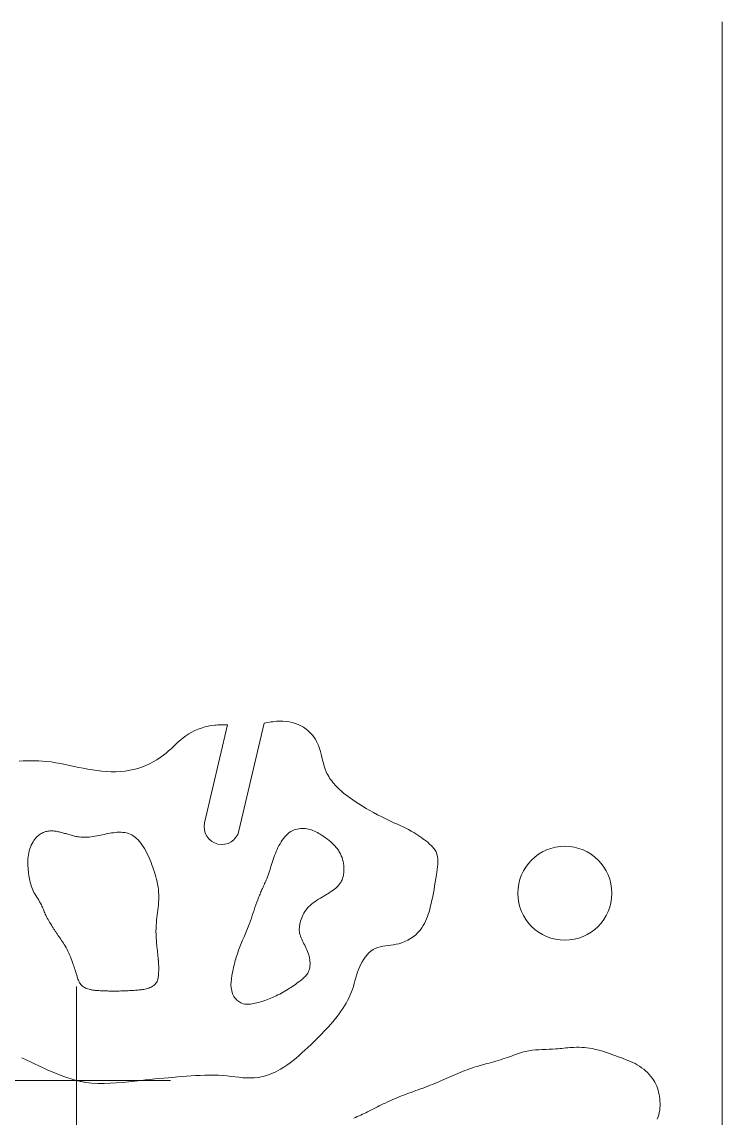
# Model space of a CAD drawing. Header units: millimetres. Extents: x -0.1 to 63, y 0 to 35.
# Drawn here: x 55.55 to 63, y 23.33 to 35 of the extents above; entities that cross this region are included whole.
import ezdxf

# ---------------------------------------------------------------- set-up
doc = ezdxf.new("R2010")
doc.units = ezdxf.units.MM
doc.header["$MEASUREMENT"] = 0
doc.header["$PDMODE"] = 2
for name, color, linetype, lineweight in [('cut', 7, 'CONTINUOUS', 0), ('layout3', 7, 'CONTINUOUS', 0), ('layout4', 7, 'CONTINUOUS', 0), ('screw', 7, 'CONTINUOUS', 0)]:
    doc.layers.add(name, color=color, linetype=linetype, lineweight=lineweight)

msp = doc.modelspace()

# ---------------------------------------------------------------- linework, layer by layer
at = {"layer": 'cut'}
msp.add_line((63, 35), (63, 0), dxfattribs=at)
at = {"layer": 'layout3', "color": 3, "linetype": 'CONTINUOUS'}
msp.add_lwpolyline([(62.30946069141142, 23.31744279952975), (62.318559412311416, 23.339725505329753), (62.325941421411414, 23.362739043329753), (62.33169355801141, 23.386366710329753), (62.335902661711415, 23.41049180332975), (62.33865557191142, 23.434997619129753), (62.34003912801141, 23.45976745472975), (62.34014016941141, 23.484684607029752), (62.33904553581141, 23.509632373029753), (62.33684206641142, 23.534494049529755), (62.33385455201142, 23.557458667329755), (62.329950673311416, 23.580192769129752), (62.32509925151142, 23.60264148472975), (62.31926910811141, 23.62474994362975), (62.31242906451142, 23.646463275429753), (62.30454794211141, 23.667726609829753), (62.29559456231141, 23.688485076329755), (62.285537746611425, 23.708683804729752), (62.274346316411425, 23.728267924529753), (62.25954945821141, 23.750692159429754), (62.243236928911415, 23.772152167129754), (62.22554146511142, 23.79263035022975), (62.20659580361142, 23.812109111229752), (62.186532681111416, 23.83057085262975), (62.165484834411416, 23.84799797712975), (62.14358500021142, 23.864372887229752), (62.120965915311416, 23.879677985529753), (62.09776031641141, 23.89389567452975), (62.07349709041142, 23.90734556542975), (62.04881542581141, 23.919778653529754), (62.02377338301142, 23.931338473129752), (61.998429022411415, 23.942168558629753), (61.972840404411414, 23.952412444129752), (61.94706558941141, 23.96221366422975), (61.92116263781142, 23.97171575312975), (61.895189610011414, 23.981062245029754), (61.86920456641141, 23.99039667452975), (61.84727542101142, 23.998351764429753), (61.82535490971142, 24.006322018729755), (61.803418803011425, 24.014228766529754), (61.78144287161142, 24.021993337029752), (61.75940288611142, 24.029537059329755), (61.73727461721141, 24.036781262629752), (61.71503383551142, 24.04364727592975), (61.69265631171142, 24.05005642852975), (61.67011781641142, 24.055930049529753), (61.643256090511414, 24.062094936129753), (61.616174253911424, 24.067403209429752), (61.588910821811425, 24.07185596592975), (61.561504309211415, 24.075454302029755), (61.53399323121141, 24.078199314029753), (61.506416102811414, 24.080092098429752), (61.47881143921141, 24.08113375152975), (61.45121775531142, 24.081325369729754), (61.42367356641142, 24.080668049529752), (61.40228903121141, 24.079585541729752), (61.38094522371142, 24.078085417529753), (61.359629556111415, 24.076263675729752), (61.338329440511416, 24.074216314729753), (61.31703228901142, 24.072039333229753), (61.29572551371142, 24.06982872982975), (61.27439652671141, 24.06768050312975), (61.25303274031141, 24.065690651829755), (61.23162156641142, 24.063955174529752), (61.195393534811416, 24.061736032729755), (61.15906323451142, 24.060158468129753), (61.12269895671142, 24.05886765622975), (61.08636899261141, 24.057508772629753), (61.05014163321141, 24.055726992929753), (61.01408516981141, 24.053167492729752), (60.97826789341141, 24.04947544752975), (60.94275809521142, 24.04429603292975), (60.907624066411415, 24.037274424529752), (60.88589259001142, 24.031832568429753), (60.86430694401142, 24.02566372462975), (60.84283971341142, 24.01889804822975), (60.82146348321142, 24.01166569392975), (60.800150838611415, 24.004096816629755), (60.77887436461141, 23.99632157112975), (60.757606646211414, 23.988470112429752), (60.73632026841142, 23.980672595229752), (60.71498781641142, 23.97305917452975), (60.69079444691141, 23.964799541229752), (60.66651734961141, 23.956892714629753), (60.64216668271142, 23.949290031429754), (60.617752604111416, 23.94194282832975), (60.593285271811425, 23.934802442029753), (60.56877484391141, 23.927820209329752), (60.54423147831142, 23.92094746682975), (60.51966533311142, 23.91413555132975), (60.495086566411416, 23.907335799529754), (60.47470353401141, 23.901671363029752), (60.45433063591142, 23.89595276722975), (60.43397970041141, 23.890150951629753), (60.41366255601142, 23.884236855729753), (60.39339103091142, 23.878181418729753), (60.37317695361142, 23.871955580229752), (60.353032152311414, 23.865530279629752), (60.33296845541142, 23.85887645622975), (60.312997691411425, 23.851965049529753), (60.287569613811414, 23.84271142702975), (60.26229232121142, 23.83304575862975), (60.23714479041142, 23.823026093429753), (60.21210599851142, 23.812710480629754), (60.18715492251141, 23.802156969429753), (60.16227053931142, 23.79142360912975), (60.13743182591142, 23.780568448729753), (60.11261775931142, 23.76964953742975), (60.087807316411414, 23.75872492452975), (60.06354349921142, 23.748091507729754), (60.039255916911415, 23.73752583172975), (60.01493742551142, 23.72704563112975), (59.99058088081142, 23.716668640529754), (59.96617913881141, 23.706412594529752), (59.94172505541141, 23.69629522782975), (59.91721148661142, 23.686334274929752), (59.89263128831142, 23.676547470629753), (59.86797731641141, 23.666952549529753), (59.84256197911142, 23.657300653229754), (59.81707732221142, 23.64782634112975), (59.79153947571142, 23.63848583982975), (59.76596456961141, 23.629235376029754), (59.74036873371142, 23.62003117612975), (59.71476809801142, 23.61082946692975), (59.68917879241141, 23.60158647502975), (59.66361694691142, 23.592258427029755), (59.638098691411415, 23.582801549529755), (59.612748262411415, 23.573217723329755), (59.58746890421142, 23.56344368132975), (59.56227247771142, 23.553460336629755), (59.53717084371141, 23.54324860252975), (59.51217586311142, 23.532789392029752), (59.48729939671142, 23.522063618329753), (59.46255330531142, 23.51105219462975), (59.437949450011416, 23.49973603392975), (59.41349969141142, 23.48809604952975), (59.39266771161141, 23.47785728792975), (59.371931327011424, 23.467421126229752), (59.35126419271141, 23.45684212402975), (59.330639963511416, 23.44617484092975), (59.31003229431141, 23.435473836629754), (59.28941484011142, 23.424793670729752), (59.26876125581141, 23.41418890282975), (59.24804519621142, 23.403714092529754), (59.22724031641141, 23.393423799529753), (59.209104712011424, 23.38467927032975), (59.19089297291141, 23.37609282422975), (59.17261562921142, 23.367642632829753), (59.15428321131142, 23.359306867229755), (59.13590624931142, 23.351063698829755), (59.11749527361141, 23.342891299029752), (59.099060814311414, 23.334767839129753), (59.08061340181142, 23.326671490529755)], dxfattribs=at)
at = {"layer": 'layout4', "color": 3, "linetype": 'CONTINUOUS'}
for p, q in [((57.49145713217527, 26.47053856223094), (57.73577630267527, 27.513593482530933)), ((57.856818075775266, 26.384958521430928), (58.12589415367527, 27.533706392430943))]:
    msp.add_line(p, q, dxfattribs=at)
for points in [[(56.12728724167527, 23.728352577730927), (56.13835085957527, 23.725630010030937), (56.149432420675275, 23.723019039630934), (56.16053219107527, 23.72052226933094), (56.17165043707527, 23.718142302030937), (56.18278742487527, 23.71588174043094), (56.193943420575266, 23.713743187530934), (56.20511869027527, 23.71172924603094), (56.216313500375264, 23.70984251883094), (56.22752811687527, 23.708085608730936), (56.29152223817527, 23.700532802130933), (56.35606340637527, 23.69670922803094), (56.42105246167527, 23.69608107243094), (56.48639024467527, 23.69811452183094), (56.55197759587527, 23.702275762130938), (56.61771535567527, 23.708030979830934), (56.68350436467527, 23.714846361030933), (56.74924546317527, 23.722188091930946), (56.81483949187527, 23.729522358730932), (56.86348981597527, 23.73469850553094), (56.91202423557527, 23.739606365630934), (56.96046310067527, 23.744277175630938), (57.008826761175264, 23.74874217213093), (57.05713556697527, 23.753032591730943), (57.10540986807527, 23.757179671130935), (57.153670014275264, 23.761214646830936), (57.20193635557527, 23.765168755430935), (57.250229241875275, 23.769073233730936), (57.29883456337527, 23.772943680230934), (57.34748990797527, 23.77660396383093), (57.39619788157527, 23.77986252023093), (57.44496109007527, 23.782527784930934), (57.49378213967527, 23.784408193830934), (57.54266363617527, 23.78531218243094), (57.59160818557527, 23.785048186530936), (57.64061839377527, 23.783424641730928), (57.689696866875266, 23.78024998373094), (57.73175350717527, 23.776262947130927), (57.77382373997527, 23.77152130913093), (57.81586923837527, 23.766547143930932), (57.85785167527527, 23.76186252553094), (57.89973272367527, 23.757989528230933), (57.94147405647527, 23.75545022633093), (57.98303734677527, 23.754766693730943), (58.02438426757527, 23.756461004830935), (58.06547649187527, 23.76105523373094), (58.09238828937527, 23.765880373430946), (58.11912940857527, 23.77210274223094), (58.14565638057527, 23.77963399043093), (58.17192573667527, 23.78838576823094), (58.19789400787527, 23.79826972583093), (58.22351772537527, 23.809197513430938), (58.248753420275264, 23.821080781330927), (58.27355762367527, 23.833831179730936), (58.297886866875274, 23.84736035873094), (58.333373100875264, 23.86890249873093), (58.36780915637527, 23.891832863830942), (58.40130697927527, 23.915991991330937), (58.43397851517527, 23.94122041863093), (58.46593570987527, 23.967358683030934), (58.49729050917527, 23.99424732193094), (58.528154858775274, 24.02172687263093), (58.558640704375264, 24.04963787243093), (58.58885999187527, 24.077820858730945), (58.62578871807527, 24.11269892193094), (58.66239259037527, 24.147851188930936), (58.69858078357527, 24.18338154183094), (58.734262472975274, 24.219393862630934), (58.76934683367527, 24.25599203353094), (58.80374304087527, 24.29327993643093), (58.83736026947527, 24.331361453630926), (58.87010769477527, 24.370340467030942), (58.90189449187527, 24.410320858730937), (58.92239122247527, 24.43744082873094), (58.94230567497527, 24.46504392573093), (58.961518287575274, 24.493126881230932), (58.97990949857527, 24.521686426830932), (58.99735974607527, 24.55071929403094), (59.01374946847527, 24.58022221433094), (59.028959103875266, 24.610191919130937), (59.042869090575266, 24.640625140130933), (59.055359866875264, 24.67151860873093), (59.065696982075266, 24.700722605330935), (59.075049678375265, 24.730252988930943), (59.08377116587527, 24.76003890203094), (59.09221465517527, 24.79000948723093), (59.10073335657527, 24.820093887130934), (59.109680480575264, 24.850221244130935), (59.11940923747527, 24.880320700930934), (59.130272837775266, 24.910321399930933), (59.14262449187527, 24.940152483730937), (59.155352688675265, 24.966936935730942), (59.16957222357527, 24.993194867330942), (59.18526201237527, 25.018597283530934), (59.20240097107527, 25.042815189330934), (59.220968015475265, 25.065519589530936), (59.24094206137527, 25.08638148913094), (59.26230202467527, 25.10507189313094), (59.28502682117527, 25.12126180633093), (59.30909536687527, 25.134622233730934), (59.33442486487527, 25.14496575663093), (59.36086862957527, 25.152740773030935), (59.38822140997527, 25.158529741530938), (59.41627795507527, 25.162915120930926), (59.44483301387527, 25.166479369830935), (59.47368133547527, 25.16980494683093), (59.50261766877527, 25.173474310730935), (59.53143676287527, 25.17806992013093), (59.55993336687527, 25.184174233730936), (59.592618521075266, 25.19383269773094), (59.62439278127527, 25.206195768230934), (59.65506792047527, 25.221104499930927), (59.68445571137527, 25.23839994813093), (59.71236792687527, 25.257923167630935), (59.73861633977527, 25.279515213430937), (59.76301272307527, 25.303017140530937), (59.78536884947527, 25.328270003930935), (59.805496491875275, 25.35511485873094), (59.81970530597527, 25.377289821330933), (59.83253641427527, 25.400246274330936), (59.844113944375266, 25.423875160330937), (59.85456202347527, 25.44806742193094), (59.86400477917527, 25.472714001930935), (59.87256633897527, 25.497705842930937), (59.880370830175266, 25.522933887630934), (59.88754238037527, 25.548289078730924), (59.89420511687527, 25.573662358730935), (59.90341903247527, 25.611398005330933), (59.91188841687527, 25.649043180930928), (59.919725167575265, 25.68670993783094), (59.92704118177527, 25.72451032813093), (59.93394835717527, 25.76255640413093), (59.94055859087527, 25.800960217930935), (59.94698378047527, 25.839833821830933), (59.95333582337527, 25.879289268030927), (59.95972661687527, 25.919438608730943), (59.96413076117527, 25.94747035153094), (59.96821414977527, 25.975682930130947), (59.971584783175274, 26.00387603483093), (59.97385066157527, 26.031849355730937), (59.97461978537527, 26.05940258293094), (59.97350015497527, 26.08633540673094), (59.97009977067527, 26.112447517130946), (59.964026632875274, 26.13753860443094), (59.954888741875266, 26.16140835873094), (59.94491801637527, 26.17995760183093), (59.932904597175266, 26.19762131073094), (59.91912954667527, 26.214469631730932), (59.90387392757527, 26.230572711230938), (59.88741880227527, 26.246000695630933), (59.87004523347527, 26.260823731130937), (59.85203428377527, 26.275111964330925), (59.83366701567527, 26.288935541330943), (59.81522449187527, 26.30236460873094), (59.80445062547527, 26.31009838173093), (59.79372840787527, 26.31771647903094), (59.78303839767527, 26.325215266830934), (59.77236115387527, 26.33259111083093), (59.761677235375274, 26.339840377130933), (59.75096720097527, 26.346959431630935), (59.74021160967527, 26.35394464033093), (59.729391020375274, 26.36079236903093), (59.71848599187527, 26.36749898373094), (59.69055813627527, 26.38378729063093), (59.66206368717527, 26.39929005563094), (59.63309620937527, 26.41414160883094), (59.60374926767527, 26.42847628073093), (59.57411642677527, 26.442428401730933), (59.544291251475265, 26.45613230223094), (59.51436730647527, 26.469722312430942), (59.48443815667527, 26.48333276283094), (59.45459736687527, 26.497097983730935), (59.41300501857527, 26.516876191330933), (59.371781173175265, 26.537246366430935), (59.33093601997527, 26.558231072330937), (59.29047974837527, 26.57985287193094), (59.25042254767527, 26.602134328330944), (59.21077460727527, 26.625098004630942), (59.17154611667527, 26.648766463930937), (59.132747264975265, 26.67316226933095), (59.09438824187527, 26.698307983730935), (59.069063766875274, 26.715517796330936), (59.04400945437527, 26.733136494130942), (59.01929526327527, 26.751229305630936), (58.994991152575274, 26.76986145933094), (58.97116708107527, 26.78909818383094), (58.94789300777527, 26.80900470743094), (58.925238891675264, 26.82964625883093), (58.903274691775266, 26.851088066430947), (58.88207036687527, 26.873395358730924), (58.869317952975265, 26.887714883230938), (58.856945166975265, 26.902390099530948), (58.84501137167527, 26.91741750173093), (58.83357593047527, 26.93279358383094), (58.82269820627527, 26.948514839830946), (58.81243756217527, 26.964577763830945), (58.80285336137527, 26.980978849730942), (58.79400496687527, 26.997714591730933), (58.785951741875266, 27.01478148373094), (58.774087753175266, 27.04459977713094), (58.76417361847527, 27.07518023103094), (58.75567596907527, 27.10633289103094), (58.74806143627527, 27.137867802830936), (58.74079665147527, 27.169595011930934), (58.73334824577527, 27.201324564030934), (58.725182850575266, 27.232866504630945), (58.715767097175274, 27.264030879330928), (58.70456761687527, 27.294627733730945), (58.69463189067527, 27.317271090430932), (58.68340555557527, 27.339377766830932), (58.670923277675264, 27.360844324430943), (58.657219723175274, 27.381567324430925), (58.64232955827527, 27.401443328230936), (58.62628744897527, 27.420368897130942), (58.60912806157527, 27.438240592630933), (58.59088606217527, 27.454954976030926), (58.57159611687527, 27.47040860873093), (58.54464407067527, 27.48872812093094), (58.516161552275264, 27.504712333030938), (58.48637966637527, 27.518397574630935), (58.45552951757527, 27.529820175530944), (58.42384221037527, 27.539016465430933), (58.391548849675274, 27.546022774030938), (58.35888053987527, 27.55087543093094), (58.32606838577527, 27.553610765930937), (58.29334349187527, 27.554265108730945), (58.27446779937527, 27.553716202830937), (58.25568747537527, 27.552554804230933), (58.236990598575275, 27.550857474530936), (58.218365248175274, 27.548700775330943), (58.199799502975274, 27.546161268230943), (58.18128144197527, 27.54331551483094), (58.162799144075265, 27.54024007673094), (58.144340688375266, 27.537011515330942), (58.12589415367527, 27.533706392430943)], [(56.99936986687527, 25.762534233730943), (56.995977059975274, 25.78943917443094), (56.991584298875274, 25.816216802830933), (56.98628288407527, 25.84286113113094), (56.98016411587527, 25.869366171530938), (56.97331929497527, 25.89572593633093), (56.96583972157527, 25.921934437730936), (56.95781669637527, 25.94798568803094), (56.94934151957527, 25.973873699230932), (56.94050549187527, 25.999592483730932), (56.93136542067527, 26.025141831830933), (56.92185768757527, 26.050495804530936), (56.91188435317527, 26.075634352730944), (56.90134747827527, 26.100537427630936), (56.89014912327527, 26.125184979930932), (56.87819134897527, 26.14955696073093), (56.86537621607527, 26.173633321030934), (56.851605785175266, 26.197394011730935), (56.83678211687527, 26.220818983730936), (56.82443750657527, 26.23880282103094), (56.81137362457527, 26.25637478123093), (56.79757074197527, 26.273339178730932), (56.783009129775266, 26.28950032813094), (56.76766905937527, 26.304662543730938), (56.75153080167527, 26.31863014013093), (56.73457462787527, 26.33120743173094), (56.71678080927527, 26.34219873313094), (56.69812961687527, 26.351408358730932), (56.68004570687527, 26.35824158613094), (56.66132013267527, 26.363496271530934), (56.64206765137527, 26.36729916753094), (56.62240302027527, 26.36977702673094), (56.602440996475266, 26.37105660153094), (56.58229633697527, 26.37126464453094), (56.56208379917527, 26.370527908430944), (56.541918140075275, 26.368973145630928), (56.52191411687527, 26.366727108730938), (56.50185483397527, 26.363863574330935), (56.48203104177527, 26.36051711413094), (56.462393192675265, 26.356786981230936), (56.44289173917527, 26.352772428830928), (56.42347713367527, 26.348572710030933), (56.40409982877527, 26.344287078030945), (56.384710276875275, 26.34001478583094), (56.36525893037527, 26.33585508673094), (56.345696241875274, 26.33190723373094), (56.32482347427527, 26.32806403953094), (56.30380778867527, 26.32466036073094), (56.28268662357527, 26.32178697203093), (56.261497417375274, 26.319534647930933), (56.24027760857527, 26.31799416313093), (56.21906463567527, 26.317256292130935), (56.19789593707527, 26.317411809730938), (56.17680895127527, 26.31855149033093), (56.15584111687527, 26.320766108730933), (56.143635175275264, 26.32258744303094), (56.13147938537527, 26.324765297930934), (56.11937023837527, 26.327256725430942), (56.10730422557527, 26.330018777630936), (56.09527783817527, 26.33300850673093), (56.08328756737527, 26.336182964830936), (56.07132990437527, 26.339499203930938), (56.05940134047527, 26.342914276230943), (56.047498366875274, 26.34638523373094), (56.03604714827527, 26.34974601313094), (56.02460660587527, 26.353098626230942), (56.013166907875274, 26.356422891030945), (56.00171822227527, 26.35969862573094), (55.99025071727527, 26.362905648530937), (55.97875456107527, 26.36602377763094), (55.96721992187527, 26.369032831030935), (55.95563696777527, 26.371912627030937), (55.94399586687527, 26.374642983730933), (55.93322079467527, 26.377002080230934), (55.92239497437527, 26.379170664230937), (55.91152527907527, 26.381102000130937), (55.90061858157527, 26.382749352230945), (55.88968175497527, 26.384065984930942), (55.87872167227527, 26.38500516263093), (55.86774520637527, 26.385520149530933), (55.85675923017527, 26.385564210130934), (55.84577061687527, 26.38509060873093), (55.83503311867527, 26.384090093730933), (55.82433288297527, 26.382554971530936), (55.81370312137527, 26.380490386330937), (55.80317704587527, 26.377901482530945), (55.79278786787527, 26.37479340433094), (55.78256879927527, 26.371171296030937), (55.77255305177527, 26.367040302030944), (55.76277383707527, 26.362405566430933), (55.75326436687527, 26.357272233730935), (55.74165658507527, 26.350075678430937), (55.730539471875275, 26.34214426743094), (55.71991836767527, 26.333533644330938), (55.70979861277527, 26.324299452530934), (55.70018554767527, 26.314497335530945), (55.69108451257527, 26.304182936630934), (55.68250084797527, 26.293411899430936), (55.67443989427527, 26.282239867330944), (55.66690699187527, 26.270722483730935), (55.65623655117527, 26.252223616430935), (55.64680891827527, 26.23310437263093), (55.63857537757527, 26.213445857630944), (55.63148721337527, 26.19332917713093), (55.62549570997527, 26.172835436530928), (55.62055215177527, 26.15204574143094), (55.61660782317527, 26.13104119723094), (55.61361400837527, 26.10990290943094), (55.61152199187527, 26.088711983730942), (55.61034336367527, 26.069067440530944), (55.60984920507527, 26.049445021430937), (55.609989931375274, 26.02984235483093), (55.61071595757527, 26.01025706943093), (55.61197769887527, 25.99068679373094), (55.61372557027527, 25.97112915623094), (55.61590998707527, 25.951581785530934), (55.618481364175274, 25.932042310230937), (55.62139011687527, 25.912508358730946), (55.624491899075274, 25.89365124923094), (55.62792812627527, 25.874841492130937), (55.63176474407527, 25.856123498730934), (55.63606769837527, 25.837541680330943), (55.64090293477527, 25.819140448230936), (55.64633639907527, 25.800964213730936), (55.652434037075274, 25.78305738813094), (55.65926179437527, 25.765464382730936), (55.66688561687527, 25.748229608730938), (55.67550417997527, 25.731047932330938), (55.684829620175265, 25.714194498530944), (55.69467257127527, 25.69757891723094), (55.704843666975265, 25.681110798230932), (55.71515354077527, 25.664699751430927), (55.725412826575266, 25.648255386730938), (55.73543215777527, 25.631687313930936), (55.74502216837527, 25.61490514303094), (55.75399349187527, 25.597818483730933), (55.75977718217527, 25.585750319730934), (55.76525045457527, 25.573530593730933), (55.77049174467527, 25.561197768030937), (55.775579487775275, 25.54879030483093), (55.78059211947527, 25.53634666653093), (55.78560807517527, 25.52390531553094), (55.790705790575274, 25.511504714030934), (55.79596370087527, 25.49918332433094), (55.80146024187527, 25.48697960873093), (55.80888354237527, 25.471667769030944), (55.81675704307527, 25.456579284730932), (55.82501784917527, 25.441684842030938), (55.83360306597527, 25.426955127030936), (55.842449798575274, 25.41236082593093), (55.851495152175275, 25.39787262483094), (55.86067623217527, 25.383461210030944), (55.86993014367527, 25.36909726753093), (55.87919399187527, 25.354751483730936), (55.883839824475274, 25.34753449263094), (55.88847817317527, 25.340317714930933), (55.89311495237527, 25.333104186130935), (55.89775607627527, 25.325896941930935), (55.90240745917527, 25.318699017730932), (55.90707501537527, 25.31151344923094), (55.91176465917527, 25.304343272030934), (55.91648230497527, 25.297191521630932), (55.92123386687527, 25.290061233730935), (55.93078332717527, 25.275957645930944), (55.940434670775275, 25.261916023230935), (55.950132487775264, 25.24790158643094), (55.959821367975266, 25.23387955633093), (55.969445901375266, 25.219815153730934), (55.978950678075265, 25.205673599430938), (55.98828028787527, 25.191420114130935), (55.99737932077527, 25.17701991863093), (56.00619236687527, 25.16243823373094), (56.01696152857527, 25.143527095130935), (56.027205366975274, 25.124301787230934), (56.03695468177527, 25.104800434730933), (56.046240272775265, 25.085061162130938), (56.05509293997527, 25.065122094130942), (56.06354348317527, 25.045021355230944), (56.071622702075274, 25.024797069930937), (56.079361396675274, 25.004487362930945), (56.08679036687527, 24.984130358730937), (56.09237744217527, 24.968277207830933), (56.09781825077527, 24.952402141630937), (56.10313538387527, 24.93648879763094), (56.10835143307527, 24.92052081363094), (56.113488989575266, 24.904481827030935), (56.118570644775275, 24.88835547563093), (56.12361899017527, 24.872125397030942), (56.12865661707527, 24.855775228830932), (56.133706116875274, 24.83928860873094), (56.13695669737527, 24.82870658293093), (56.14030560247527, 24.818136752930936), (56.14383713367527, 24.807653491330935), (56.14763559287527, 24.797331171030933), (56.15178528157527, 24.787244164730936), (56.15637050167527, 24.777466845130927), (56.16147555477527, 24.768073584930928), (56.16718474257527, 24.759138756830932), (56.173582366875266, 24.750736733730946), (56.18221869897527, 24.74145814623094), (56.19183417107527, 24.73302291343094), (56.20230062207527, 24.72540433013094), (56.21348989087527, 24.718575691230935), (56.225273816575275, 24.712510291630934), (56.237524237975265, 24.707181426230928), (56.25011299417527, 24.702562389830945), (56.26291192417527, 24.69862647743093), (56.275792866875264, 24.695346983730943), (56.284431372275264, 24.693496568030934), (56.29305283017527, 24.69190220773093), (56.30166100157527, 24.690536020330935), (56.310259647175265, 24.689370123230944), (56.31885252767527, 24.68837663423093), (56.32744340417527, 24.68752767063094), (56.33603603727527, 24.686795350230934), (56.34463418787527, 24.68615179043094), (56.35324161687527, 24.685569108730927), (56.36654010017527, 24.68474192613094), (56.37986533457527, 24.68399078833093), (56.393213057975274, 24.683313261230932), (56.40657900827527, 24.682706910630937), (56.419958923475264, 24.68216930233093), (56.43334854147527, 24.681698002230945), (56.44674360027527, 24.68129057603093), (56.46013983777527, 24.680944589530935), (56.473532991875274, 24.680657608730936), (56.489255377075274, 24.680393779530927), (56.50496982667527, 24.680211094930936), (56.52067853827527, 24.680112659330945), (56.53638370927527, 24.680101576830936), (56.552087537075266, 24.680180951730932), (56.56779221927527, 24.680353888030936), (56.583499953375274, 24.680623490230943), (56.599212936675265, 24.68099286243094), (56.61493336687527, 24.681465108730933), (56.63053693547527, 24.682035735830933), (56.64614423247527, 24.68269826573093), (56.66174949497527, 24.683440302330933), (56.67734695997527, 24.68424944963094), (56.69293086437527, 24.685113311430936), (56.708495445175274, 24.68601949193093), (56.72403493957527, 24.68695559473093), (56.73954358447527, 24.68790922403093), (56.75501561687527, 24.68886798373094), (56.76792088167527, 24.68967651313093), (56.78080693397527, 24.69054486253094), (56.79368418017527, 24.691537930230933), (56.80656302687527, 24.69272061473094), (56.81945388037527, 24.694157814430937), (56.83236714717527, 24.69591442783094), (56.84531323367527, 24.69805535313094), (56.85830254647527, 24.700645489030933), (56.87134549187527, 24.703749733730945), (56.88453260307527, 24.707461267130935), (56.89762869437527, 24.71180062233094), (56.910477650875265, 24.716807065530944), (56.92292335737527, 24.72251986303094), (56.934809699075274, 24.72897828103093), (56.94598056087527, 24.73622158593093), (56.95627982777527, 24.74428904373094), (56.965551384775274, 24.753219920930945), (56.97363911687527, 24.76305348373094), (56.98000790977527, 24.773034328630942), (56.98532077847527, 24.783725412730938), (56.98968386877527, 24.795020062330934), (56.99320332677527, 24.806811603730935), (56.99598529847527, 24.81899336333093), (56.99813592977527, 24.831458667330935), (56.999761366775274, 24.844100842030937), (57.00096775547527, 24.856813213730927), (57.00186124187527, 24.86948910873093), (57.002566946375275, 24.882822849630937), (57.00304963597527, 24.896018360930935), (57.00331969237527, 24.909099008430942), (57.00338749737527, 24.922088157830938), (57.003263432975274, 24.935009174930936), (57.00295788087527, 24.947885425230936), (57.00248122287527, 24.960740274730938), (57.00184384097527, 24.97359708893094), (57.00105611687527, 24.986479233730932), (57.000680610675275, 24.99193687813094), (57.000281604575264, 24.997401946130932), (56.99986060217527, 25.002873161830934), (56.99941910697527, 25.008349249430935), (56.998958622675275, 25.01382893293093), (56.99848065287527, 25.019310936430937), (56.99798670127527, 25.02479398423094), (56.99747827137527, 25.030276800230933), (56.99695686687527, 25.03575810873093), (56.99506442017527, 25.054752859330932), (56.99307030797527, 25.07372144993094), (56.99101090187527, 25.092671215230936), (56.98892257387527, 25.111609490330935), (56.98684169557527, 25.130543610030937), (56.98480463897527, 25.14948090933093), (56.98284777577527, 25.16842872303094), (56.981007477775265, 25.187394386230935), (56.97932011687527, 25.20638523373094), (56.977997037375275, 25.22302513053094), (56.976838287075275, 25.239684580530927), (56.97586328697527, 25.256358244430942), (56.97509145797527, 25.27304078323094), (56.97454222117527, 25.289726857930944), (56.974234997575266, 25.30641112933094), (56.974189208375265, 25.323088258530944), (56.974424274375274, 25.33975290633094), (56.97495961687527, 25.35639973373094), (56.97647503537527, 25.38334273403093), (56.978671485775266, 25.410239446730937), (56.98138971177527, 25.43710445633094), (56.98447045677527, 25.463952347530935), (56.98775446447527, 25.490797704630932), (56.99108247817527, 25.51765511223094), (56.994295241675275, 25.54453915493093), (56.997233498375266, 25.571464417330944), (56.99973799187527, 25.598445483730938), (57.00110597697527, 25.616678055730944), (57.00217949447527, 25.634933000930943), (57.00293379237527, 25.653200678430935), (57.003344119075265, 25.671471447330944), (57.00338572247527, 25.68973566683094), (57.00303385077527, 25.70798369613094), (57.002263752175274, 25.72620589423094), (57.00105067487527, 25.744392620430936), (56.99936986687527, 25.762534233730943)], [(58.05772211687527, 25.65324385873094), (58.047413418975275, 25.625172299430936), (58.03749012887527, 25.59696700313094), (58.027841655675275, 25.56866259423094), (58.01835740797527, 25.54029369693094), (58.008926794975274, 25.51189493553093), (57.99943922537527, 25.48350093423093), (57.98978410827527, 25.45514631733094), (57.97985085247527, 25.42686570913093), (57.96952886687527, 25.398693733730934), (57.95563198267527, 25.36278751153094), (57.94113257927527, 25.327068906430934), (57.92624804837527, 25.291490299730935), (57.91119578157527, 25.25600407293093), (57.89619317057527, 25.220562607230924), (57.88145760687527, 25.185118284130933), (57.867206482275265, 25.149623484830936), (57.853657188375266, 25.11403059093093), (57.84102711687527, 25.07829198373093), (57.83508091447527, 25.06023953113093), (57.82939872627527, 25.042111252930937), (57.82395691747527, 25.02388025063093), (57.81873185337527, 25.00551962623093), (57.81369989947527, 24.987002481430935), (57.80883742107527, 24.968301917930944), (57.80412078337527, 24.949391037730933), (57.79952635187527, 24.93024294233093), (57.795030491875266, 24.91083073373093), (57.78785579177527, 24.878134674330934), (57.781437568375274, 24.844940337630927), (57.77632721027527, 24.81154589043093), (57.77307610597527, 24.77824949973093), (57.77223564407527, 24.745349332330928), (57.774357213175264, 24.71314355513094), (57.77999220177527, 24.681930335030938), (57.78969199847527, 24.652007838930935), (57.80400799187527, 24.623674233730938), (57.81097351407527, 24.613094306530936), (57.81867783377527, 24.602895321030935), (57.82706812767527, 24.593169141130943), (57.83609157237527, 24.58400763073093), (57.84569534457527, 24.57550265383093), (57.855826620975265, 24.56774607423094), (57.866432578175264, 24.560829755930936), (57.877460392875264, 24.554845562830934), (57.88885724187527, 24.54988535873093), (57.90347213347527, 24.545226582430935), (57.91849886157527, 24.542130520630934), (57.933860059975274, 24.540433576930937), (57.949478362375274, 24.539972154530943), (57.96527640267527, 24.540582657030935), (57.98117681447527, 24.542101487830934), (57.99710223157527, 24.544365050230933), (58.01297528777527, 24.547209747730932), (58.02871861687527, 24.550471983730944), (58.04825620507527, 24.55497056833094), (58.06749534827527, 24.559861613930934), (58.08646552527527, 24.56513547503094), (58.105196214975265, 24.570782505830927), (58.12371689637527, 24.576793060830934), (58.142057048375264, 24.583157494230928), (58.16024614987527, 24.58986616043094), (58.17831367967527, 24.59690941383094), (58.19628911687527, 24.604277608730936), (58.21542411927527, 24.612501034230938), (58.23447032837527, 24.62107209183094), (58.25341047817527, 24.629978232930938), (58.272227302875265, 24.63920690893094), (58.29090353657527, 24.64874557113094), (58.30942191317527, 24.65858167083094), (58.32776516687527, 24.668702659430934), (58.345916031775275, 24.679095988330936), (58.36385724187527, 24.68974910873093), (58.37982686267527, 24.69955665063094), (58.39563544507527, 24.709565547830934), (58.41130599107527, 24.719776633230932), (58.426861502675266, 24.730190739530936), (58.44232498197527, 24.740808699630946), (58.45771943107527, 24.75163134623093), (58.47306785187527, 24.76265951223094), (58.488393246375274, 24.773894030430938), (58.50371861687527, 24.78533573373093), (58.514595251975265, 24.793596691330933), (58.52537516797527, 24.802018392530936), (58.53595005747527, 24.81065667193094), (58.54621161277527, 24.819567364230934), (58.556051526575274, 24.828806304130936), (58.56536149137527, 24.838429326430937), (58.57403319967527, 24.848492265630938), (58.58195834397527, 24.859050956530936), (58.58902861687527, 24.87016123373094), (58.596342284275266, 24.88441477463094), (58.60230181837527, 24.899425939730946), (58.60696938937527, 24.91505917293094), (58.61040716737527, 24.931178918130936), (58.61267732247527, 24.94764961913094), (58.61384202487527, 24.96433571973094), (58.613963444675264, 24.981101664030945), (58.61310375187527, 24.99781189573093), (58.611325116875264, 25.014330858730943), (58.60832967037527, 25.032427330630934), (58.60435870467526, 25.05016153773094), (58.59950549447527, 25.067578917830936), (58.59386331467527, 25.08472490903094), (58.58752544017527, 25.101644949230938), (58.58058514587527, 25.118384476330927), (58.57313570637527, 25.13498892833094), (58.56527039677527, 25.151503743130945), (58.55708249187527, 25.16797435873094), (58.54907402577527, 25.18368795543094), (58.541050941375275, 25.19943141023094), (58.53320737957527, 25.215233453630944), (58.52573748107527, 25.231122816230936), (58.51883538677527, 25.247128228430935), (58.51269523737527, 25.263278420830943), (58.50751117377527, 25.279602123830937), (58.503477336575266, 25.296128067930937), (58.50078786687527, 25.312884983730935), (58.49987395877527, 25.323278928630934), (58.49950165697527, 25.333752784130933), (58.49963450577527, 25.34428888303094), (58.50023604947527, 25.354869558330932), (58.50126983237527, 25.36547714303094), (58.50269939877527, 25.376093969930935), (58.50448829287527, 25.386702372130937), (58.50660005917527, 25.39728468233093), (58.50899824187527, 25.407823233730934), (58.51372381287527, 25.425813614530934), (58.51920127787527, 25.443561259830943), (58.52544198727527, 25.461005417230936), (58.53245729117527, 25.478085334430936), (58.54025854007527, 25.49474025903093), (58.54885708427527, 25.510909438630925), (58.55826427407527, 25.526532120830932), (58.568491459775274, 25.541547553330936), (58.57954999187527, 25.555894983730933), (58.59461962637527, 25.572930435030937), (58.61085793427527, 25.58892395483093), (58.62810153217527, 25.60398555923093), (58.64618703657527, 25.61822526413094), (58.66495106437527, 25.631753085730935), (58.684230232175274, 25.64467903993093), (58.70386115657527, 25.65711314273093), (58.723680454175266, 25.669165410330933), (58.74352474187527, 25.680945858730933), (58.753070674475275, 25.68657076573093), (58.76258697387527, 25.692178658230944), (58.772076272675264, 25.697790245930946), (58.78154120377527, 25.703426238430932), (58.79098439997527, 25.70910734533093), (58.80040849407527, 25.714854276130936), (58.80981611887527, 25.720687740530927), (58.819209907275265, 25.726628448230937), (58.82859249187527, 25.732697108730942), (58.84363423717527, 25.74276959583093), (58.85849752037527, 25.75327685793094), (58.87302603837527, 25.764269315630937), (58.88706348837527, 25.775797389830938), (58.90045356747527, 25.787911501230933), (58.913039972775266, 25.80066207063093), (58.92466640137527, 25.81409951863094), (58.935176550375274, 25.82827426613093), (58.944414116875265, 25.843236733730933), (58.95001492297527, 25.854114613530943), (58.95495610867527, 25.86535455543094), (58.95926802167527, 25.87691390753093), (58.96298100957527, 25.888750017430933), (58.966125420175274, 25.90082023303094), (58.96873160097527, 25.913081902130937), (58.97082989967527, 25.925492372530933), (58.97245066407527, 25.938008992130932), (58.97362424187527, 25.95058910873094), (58.97466461497527, 25.972564576330935), (58.97443939757527, 25.994523838730938), (58.97294930277527, 26.016387366830937), (58.97019504357527, 26.038075631330937), (58.96617733327527, 26.059509103330935), (58.96089688487527, 26.080608253730944), (58.95435441137527, 26.10129355333093), (58.94655062607527, 26.121485473030937), (58.93748624187527, 26.14110448373094), (58.93242816047527, 26.15077866813094), (58.92706387427527, 26.160285301230942), (58.92140901527527, 26.169623497030937), (58.915479215975274, 26.178792369130925), (58.909290108375274, 26.187791031530928), (58.90285732497527, 26.19661859783093), (58.896196497875266, 26.20527418203093), (58.88932325947527, 26.213756897630944), (58.88225324187527, 26.222065858730936), (58.86691700457527, 26.23885183453093), (58.85084802377527, 26.254911918030935), (58.83410270897527, 26.270281027030926), (58.816737469875264, 26.284994079330943), (58.79880871577527, 26.299085992430925), (58.78037285647527, 26.312591684230938), (58.76148630127527, 26.325546072430935), (58.74220545987527, 26.337984074630935), (58.72258674187527, 26.34994060873093), (58.707547945275266, 26.358669400630944), (58.69232989277527, 26.367050902230943), (58.67691441177527, 26.37499338393094), (58.661283329875275, 26.38240511573093), (58.645418474475264, 26.389194367830935), (58.629301672975274, 26.39526941053094), (58.61291475287527, 26.400538513930936), (58.596239541675274, 26.404909948330936), (58.579257866875274, 26.40829198373094), (58.56244716317527, 26.41055638223093), (58.54543738447527, 26.411778778830932), (58.52833668577527, 26.41194033403094), (58.511253222375274, 26.411022208430932), (58.49429514947527, 26.409005562330947), (58.477570622275266, 26.405871556330936), (58.46118779597527, 26.40160135093093), (58.44525482577527, 26.39617610653094), (58.42987986687527, 26.389576983730926), (58.410922822675275, 26.379292349430937), (58.39304330057527, 26.367206814730935), (58.37620087627528, 26.35352107293094), (58.36035512527527, 26.338435817530932), (58.34546562317527, 26.322151742030933), (58.33149194567527, 26.304869539930934), (58.31839366837527, 26.286789904730934), (58.30613036687527, 26.268113529830938), (58.294661616875274, 26.249041108730932), (58.28326874787527, 26.228475667630928), (58.27265743787527, 26.20770191153093), (58.26275347327527, 26.186733208530942), (58.253482640775275, 26.16558292713094), (58.24477072707527, 26.14426443553094), (58.23654351867527, 26.12279110213093), (58.22872680227527, 26.101176295130937), (58.22124636447527, 26.07943338293094), (58.21402799187527, 26.05757573373094), (58.20750123087527, 26.03721681983094), (58.20106637557527, 26.01680155543094), (58.194653756375274, 25.996360779530928), (58.18819370337527, 25.97592533083093), (58.18161654687527, 25.955526048430944), (58.17485261727527, 25.935193771130937), (58.16783224467527, 25.914959337730934), (58.16048575947527, 25.894853587330942), (58.15274349187527, 25.874907358730933), (58.147506042075264, 25.862115275430938), (58.14210482457527, 25.84938985203094), (58.136570390675274, 25.836718276130938), (58.130933291775264, 25.824087734930938), (58.12522407917527, 25.811485415830944), (58.11947330397527, 25.798898506330943), (58.11371151767527, 25.786314193730924), (58.10796927157527, 25.773719665330944), (58.10227711687527, 25.761102108730938), (58.097010208275265, 25.74924398033093), (58.091816628875264, 25.737354347330932), (58.08669884677527, 25.725433198730936), (58.08165933017527, 25.713480523430942), (58.076700547275266, 25.701496310330935), (58.071824966375274, 25.689480548430932), (58.06703505547527, 25.677433226530937), (58.06233328287527, 25.665354333630937), (58.05772211687527, 25.65324385873094)]]:
    msp.add_lwpolyline(points, dxfattribs=at)
at = {"layer": 'layout4', "color": 6, "linetype": 'CONTINUOUS'}
for points in [[(57.73577630267527, 27.513593482530933), (57.72080582257527, 27.51396852643094), (57.70583590407527, 27.514300992130938), (57.69086710857527, 27.514548301230942), (57.67589999777527, 27.51466787553093), (57.66093513307527, 27.514617136630932), (57.64597307607527, 27.51435350623094), (57.63101438837527, 27.51383440623094), (57.61605963147527, 27.513017258130944), (57.60110936687527, 27.51185948373094), (57.564756274575274, 27.507466990230935), (57.52858595167527, 27.500870971430935), (57.49275120927527, 27.492139455330946), (57.45740485847527, 27.481340469930938), (57.42269971037527, 27.468542043230936), (57.38878857607527, 27.453812203230935), (57.35582426657527, 27.43721897803094), (57.323959593175275, 27.41883039553093), (57.29334736687527, 27.39871448373094), (57.265201999775265, 27.377872379930952), (57.23809236607527, 27.355802522330944), (57.211757995875274, 27.332807688630933), (57.18593841917527, 27.30919065643094), (57.160373166075274, 27.285254203330933), (57.13480176667527, 27.261301106830942), (57.108963751175274, 27.237634144730944), (57.08259864947527, 27.214556094430947), (57.055445991875274, 27.192369733730942), (57.020074984975274, 27.166237223230937), (56.98321356377527, 27.142026739030936), (56.94501208947527, 27.119790264830943), (56.90562092347527, 27.099579784830933), (56.865190427175264, 27.081447282830936), (56.82387096197527, 27.065444742730932), (56.78181288927527, 27.051624148530948), (56.739166570375275, 27.040037484230933), (56.696082366875274, 27.030736733730944), (56.64690369517527, 27.022977347930944), (56.59743583157527, 27.017999818430933), (56.547758701075274, 27.01558465303094), (56.49795222877527, 27.015512359230936), (56.448096339675274, 27.017563444730936), (56.39827095887527, 27.021518417330935), (56.348556011375265, 27.027157784530942), (56.29903142237527, 27.034262054130945), (56.24977711687527, 27.042611733730936), (56.20066251847527, 27.052007234530944), (56.15180884157527, 27.062114015430936), (56.10312418107527, 27.072609768730942), (56.05451663157527, 27.083172186830932), (56.00589428797527, 27.09347896223093), (55.95716524487527, 27.103207787230946), (55.90823759717527, 27.112036354230938), (55.85901943957527, 27.119642355630944), (55.80941886687527, 27.125703483730945), (55.76796935207527, 27.129366823830935), (55.726304810275266, 27.131803933830938), (55.684536221775275, 27.13307192493094), (55.64277456717527, 27.133227908430936), (55.60113082677527, 27.13232899573094), (55.55971598107527, 27.130432298030936), (55.51864101057527, 27.127594926830934)], [(55.545477119475265, 23.968750898230937), (55.59132605077527, 23.948346206930935), (55.63700478027527, 23.92713379073093), (55.682599459975265, 23.90547082473094), (55.728196241875274, 23.883714483730937), (55.77185590137527, 23.86313650203094), (55.81562329507527, 23.842975921730936), (55.85952551377527, 23.82340909363094), (55.903589648375274, 23.804612368830927), (55.94784278987527, 23.78676209833094), (55.992312029075265, 23.77003463293094), (56.03702445677527, 23.754606323730936), (56.082007164075264, 23.740653521730934), (56.12728724167527, 23.728352577730927)]]:
    msp.add_lwpolyline(points, dxfattribs=at)
at = {"layer": 'layout4', "color": 3, "linetype": 'CONTINUOUS'}
msp.add_arc((57.67413760397527, 26.427748541830933), 0.187625, 166.8170348415, 346.8170348415, dxfattribs=at)
at = {"layer": 'layout4', "color": 6, "linetype": 'CONTINUOUS'}
msp.add_point((56.12728724167527, 23.728352577730927), dxfattribs=at)
at = {"layer": 'screw'}
msp.add_circle((61.32615116335228, 25.72164077609119), 0.5, dxfattribs=at)

doc.saveas('drawing.dxf')
